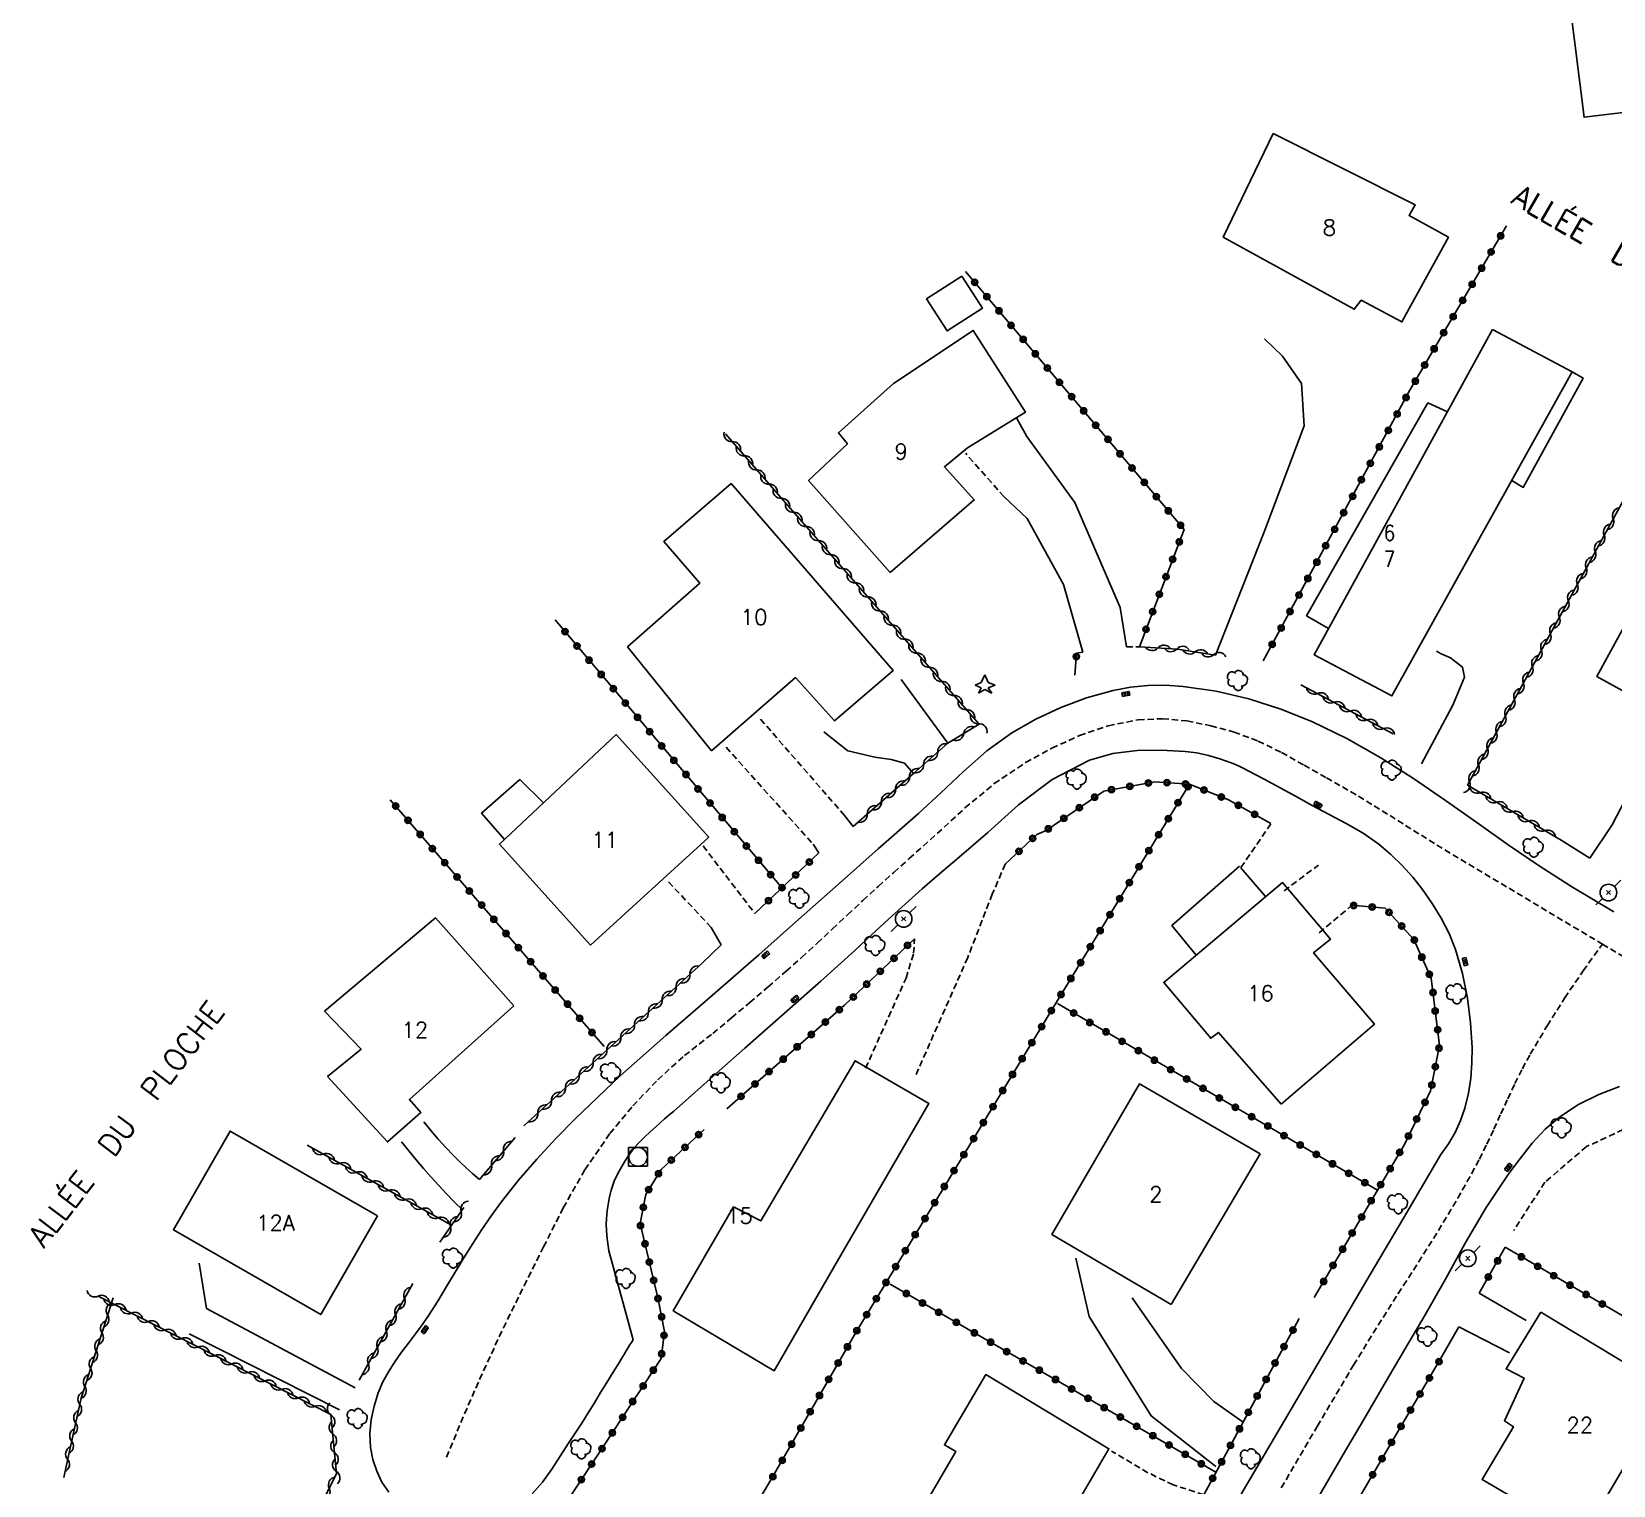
# Model space of a CAD drawing. Header units: millimetres. Extents: x 146000 to 147001, y 141999 to 143000.
# Drawn here: x 146227 to 146353.7, y 142195.4 to 142311.8 of the extents above; entities that cross this region are included whole.
import ezdxf
from ezdxf.enums import TextEntityAlignment as Align

# ---------------------------------------------------------------- set-up
doc = ezdxf.new("R2010")
doc.units = ezdxf.units.MM
doc.linetypes.add('DASHED', pattern=[0.75, 0.5, -0.25])
doc.layers.get('0').update_dxf_attribs({"linetype": 'CONTINUOUS'})
for name, color, linetype in [('W0001', 6, 'DASHED'), ('W0008', 7, 'CONTINUOUS'), ('W0014', 7, 'CONTINUOUS'), ('W0017', 7, 'CONTINUOUS'), ('W0101', 7, 'CONTINUOUS'), ('W0104', 1, 'CONTINUOUS'), ('W0112', 1, 'DASHED'), ('W0300', 7, 'CONTINUOUS'), ('W0303', 7, 'CONTINUOUS'), ('W0310', 3, 'CONTINUOUS'), ('W0323', 7, 'CONTINUOUS'), ('W0333', 7, 'CONTINUOUS'), ('W0401', 7, 'CONTINUOUS'), ('W0420', 7, 'CONTINUOUS'), ('W0473', 7, 'CONTINUOUS'), ('W0989', 7, 'CONTINUOUS'), ('W0991', 7, 'CONTINUOUS')]:
    doc.layers.add(name, color=color, linetype=linetype)
doc.styles.get("Standard").update_dxf_attribs({"font": 'romans.shx', "width": 0.85})

# ---------------------------------------------------------------- blocks, each defined once
blk = doc.blocks.new('T401')
for p, q in [((-0.3, 0.3), (0, 0.3)), ((-0.3, -0.25), (-0.3, 0.3)), ((-0.3, 0.15), (0, 0.15)), ((-0.3, 0), (0, 0)), ((0, 0.3), (0, -0.25)), ((-0.3, -0.15), (0, -0.15)), ((-0.3, -0.25), (-0.3, -0.3)), ((-0.3, -0.3), (0, -0.3)), ((0, -0.3), (0, -0.25))]:
    blk.add_line(p, q)
blk = doc.blocks.new('T420')
for p, q in [((0.75, 0.75), (-0.75, 0.75)), ((-0.75, 0.75), (-0.75, -0.75)), ((0.75, 0.75), (0.75, -0.75)), ((0.75, -0.75), (-0.75, -0.75))]:
    blk.add_line(p, q)
blk.add_ellipse((0, 0), major_axis=(-0.53, 0.53), ratio=1, start_param=3.926991, end_param=10.210176)
blk = doc.blocks.new('T300')
for p, q in [((-0.8, 0.51), (-0.86, 0.34)), ((-0.86, 0.34), (-0.86, 0.17)), ((-0.86, 0.17), (-0.74, 0.06)), ((-0.69, 0.63), (-0.8, 0.51)), ((-0.8, -0.06), (-0.74, 0.06)), ((-0.74, 0.06), (-0.69, 0.11)), ((-0.57, 0.69), (-0.69, 0.63)), ((-0.46, 0.69), (-0.57, 0.69)), ((-0.29, 0.63), (-0.46, 0.69)), ((-0.29, 0.63), (-0.17, 0.74)), ((-0.23, 0.57), (-0.29, 0.63)), ((-0.17, 0.74), (-0.06, 0.8)), ((-0.06, 0.8), (0.06, 0.8)), ((0.06, 0.8), (0.23, 0.74)), ((0.23, 0.74), (0.34, 0.63)), ((0.34, 0.63), (0.4, 0.51)), ((0.46, 0.46), (0.34, 0.46)), ((0.4, 0.51), (0.4, 0.46)), ((0.57, 0.4), (0.46, 0.46)), ((0.57, 0.4), (0.69, 0.29)), ((0.69, 0.29), (0.74, 0.17)), ((0.74, 0.06), (0.69, -0.17)), ((0.74, 0.17), (0.74, 0.06)), ((-0.8, -0.17), (-0.8, -0.06)), ((-0.8, -0.23), (-0.8, -0.17)), ((-0.74, -0.34), (-0.8, -0.23)), ((-0.69, -0.4), (-0.74, -0.34)), ((-0.51, -0.46), (-0.69, -0.4)), ((-0.4, -0.46), (-0.51, -0.46)), ((-0.4, -0.46), (-0.34, -0.46)), ((-0.34, -0.46), (-0.34, -0.4)), ((-0.34, -0.51), (-0.34, -0.46)), ((-0.29, -0.63), (-0.34, -0.51)), ((-0.17, -0.74), (-0.29, -0.63)), ((-0.06, -0.8), (-0.17, -0.74)), ((0.06, -0.8), (-0.06, -0.8)), ((0.17, -0.74), (0.06, -0.8)), ((0.23, -0.69), (0.17, -0.74)), ((0.29, -0.46), (0.23, -0.46)), ((0.29, -0.63), (0.23, -0.69)), ((0.46, -0.4), (0.29, -0.46)), ((0.34, -0.51), (0.29, -0.63)), ((0.34, -0.51), (0.34, -0.46)), ((0.57, -0.34), (0.46, -0.4)), ((0.63, -0.29), (0.57, -0.34)), ((0.69, -0.17), (0.63, -0.29))]:
    blk.add_line(p, q)
blk = doc.blocks.new('T303')
for p, q in [((-0.77, 0), (-0.28, 0.21)), ((-0.28, -0.21), (-0.77, 0)), ((-0.28, 0.21), (0, 0.83)), ((0, 0.83), (0.28, 0.21)), ((0.28, 0.21), (0.83, 0)), ((0.83, 0), (0.28, -0.21)), ((-0.49, -0.63), (-0.28, -0.21)), ((0, -0.35), (-0.49, -0.63)), ((0.56, -0.63), (0, -0.35)), ((0.28, -0.21), (0.56, -0.63))]:
    blk.add_line(p, q)
blk = doc.blocks.new('T473')
for p, q in [((-0.166667, 0.166667), (0.166667, -0.166667)), ((-0.166667, -0.166667), (0.166667, 0.166667)), ((0.500001, 0.500001), (1.000002, 1.000002)), ((-1.000002, -1.000002), (-0.500001, -0.500001))]:
    blk.add_line(p, q)
blk.add_ellipse((0, 0), major_axis=(0.471405, 0.471405), ratio=1, start_param=5.4977871438, end_param=11.780972451)
blk = doc.blocks.new('t323o')
at = {"color": 0, "linetype": 'Continuous'}
for radius in [0.25, 0.15]:
    blk.add_circle((0, 0), radius, dxfattribs=at)
blk = doc.blocks.new('t310o')
at = {"color": 0, "linetype": 'Continuous'}
for centre, start, end in [((-0.5, 0.38), 216.8699, 323.1304), ((0.5, -0.37), 36.8699, 143.1303)]:
    blk.add_arc(centre, 0.625, start, end, dxfattribs=at)

msp = doc.modelspace()

# ---------------------------------------------------------------- linework, layer by layer
at = {"layer": 'W0001'}
for points in [[(146260.22, 142197.65), (146261.66, 142201.13), (146263.18, 142204.58), (146264.77, 142208), (146266.43, 142211.38), (146267.99, 142214.49), (146269.57, 142217.62), (146271.3, 142220.67), (146273.3, 142223.57), (146275.14, 142225.79), (146277.14, 142227.88), (146279.28, 142229.82), (146281.55, 142231.6), (146283.04, 142232.83), (146284.51, 142234.06), (146285.98, 142235.32), (146287.43, 142236.58), (146288.67, 142237.69), (146289.91, 142238.82), (146291.13, 142239.96), (146292.35, 142241.1), (146293.57, 142242.24), (146294.8, 142243.37), (146296.04, 142244.49), (146297.29, 142245.6), (146299.52, 142247.6), (146301.75, 142249.65), (146304.09, 142251.6), (146306.61, 142253.29), (146308.72, 142254.44), (146310.92, 142255.45), (146313.23, 142256.24), (146315.62, 142256.71), (146317.58, 142256.8), (146319.53, 142256.62), (146321.44, 142256.24), (146323.31, 142255.73), (146325.25, 142255.01), (146327.12, 142254.09), (146328.92, 142253.08), (146330.7, 142252.07), (146332, 142251.34), (146333.27, 142250.59), (146334.54, 142249.82), (146335.8, 142249.04), (146337.05, 142248.25), (146338.31, 142247.47), (146339.56, 142246.68), (146340.83, 142245.91), (146352.82, 142238.74)], [(146327.09, 142195.2), (146329.97, 142200.12), (146332.88, 142205.03), (146334.06, 142206.95), (146335.25, 142208.85), (146336.46, 142210.75), (146337.68, 142212.64), (146338.88, 142214.54), (146340.07, 142216.45), (146341.22, 142218.39), (146342.34, 142220.35), (146342.96, 142221.53), (146343.55, 142222.72), (146344.12, 142223.93), (146344.67, 142225.15), (146345.23, 142226.36), (146345.8, 142227.57), (146346.4, 142228.76), (146347.04, 142229.93), (146348.38, 142232.2), (146349.79, 142234.43), (146351.27, 142236.61), (146352.82, 142238.74)], [(146352.82, 142238.74), (146354.9, 142237.5)]]:
    msp.add_lwpolyline(points, dxfattribs=at)
at = {"layer": 'W0008'}
for points in [[(146282.07, 142228.61), (146284.11, 142230.4), (146286.15, 142232.19), (146288.18, 142233.98), (146290.21, 142235.78), (146291.57, 142237), (146292.92, 142238.24), (146294.27, 142239.48), (146295.61, 142240.72), (146296.96, 142241.95), (146298.33, 142243.17), (146299.71, 142244.37), (146301.11, 142245.55), (146303.57, 142247.68), (146306.05, 142249.9), (146308.73, 142251.94), (146311.72, 142253.47), (146313.6, 142254.01), (146315.54, 142254.25), (146317.47, 142254.28), (146319.38, 142254.18), (146320.33, 142254.06), (146321.27, 142253.86), (146322.18, 142253.59), (146323.08, 142253.28), (146323.43, 142253.14), (146323.77, 142252.98), (146324.1, 142252.8), (146324.43, 142252.63), (146325.72, 142251.96), (146327.01, 142251.27), (146328.29, 142250.57), (146329.56, 142249.86), (146330.92, 142249.13), (146332.29, 142248.41), (146333.64, 142247.64), (146334.91, 142246.75), (146335.87, 142245.93), (146336.78, 142245.05), (146337.62, 142244.11), (146338.4, 142243.12), (146339.18, 142242), (146339.9, 142240.82), (146340.53, 142239.59), (146341.05, 142238.31), (146341.62, 142236.39), (146342.01, 142234.43), (146342.26, 142232.45), (146342.37, 142230.47), (146342.36, 142229.24), (146342.28, 142228.02), (146342.1, 142226.81), (146341.8, 142225.61), (146341.45, 142224.62), (146341.01, 142223.67), (146340.48, 142222.76), (146339.87, 142221.9)], [(146278.4, 142225.34), (146282.07, 142228.61)], [(146273.43, 142213.4), (146273.32, 142213.79), (146273.23, 142214.18), (146273.16, 142214.57), (146273.11, 142214.96), (146273.06, 142215.4), (146273.03, 142215.85), (146273.02, 142216.29), (146273.04, 142216.73), (146273.07, 142217.06), (146273.1, 142217.39), (146273.15, 142217.72), (146273.2, 142218.05), (146273.26, 142218.38), (146273.33, 142218.71), (146273.42, 142219.03), (146273.51, 142219.35), (146273.66, 142219.76), (146273.84, 142220.16), (146274.04, 142220.55), (146274.25, 142220.93), (146274.48, 142221.31), (146274.71, 142221.68), (146274.96, 142222.04), (146275.23, 142222.39), (146275.64, 142222.85), (146276.08, 142223.29), (146276.53, 142223.71), (146276.98, 142224.12), (146277.33, 142224.44), (146277.68, 142224.74), (146278.04, 142225.04), (146278.4, 142225.34)], [(146339.87, 142221.9), (146336.87, 142216.79), (146333.87, 142211.69), (146330.87, 142206.59), (146327.87, 142201.49), (146323.52, 142194.09), (146319.16, 142186.68), (146314.81, 142179.28), (146310.44, 142171.89), (146310.31, 142171.67), (146310.17, 142171.44), (146310.04, 142171.22), (146309.91, 142171)], [(146275.17, 142207.06), (146273.43, 142213.4)]]:
    msp.add_lwpolyline(points, dxfattribs=at)
at = {"layer": 'W0014'}
for points in [[(146353.72, 142241.34), (146350.43, 142243.3), (146347.83, 142244.96), (146345.27, 142246.69), (146342.75, 142248.48), (146340.24, 142250.26), (146337.68, 142252.01), (146335.06, 142253.68), (146332.35, 142255.22), (146329.55, 142256.58), (146327.06, 142257.57), (146324.5, 142258.39), (146321.88, 142259), (146319.22, 142259.39), (146317.81, 142259.48), (146316.4, 142259.46), (146315, 142259.32), (146313.61, 142259.06), (146311.48, 142258.47), (146309.42, 142257.7), (146307.42, 142256.76), (146305.51, 142255.67), (146303.49, 142254.23), (146301.62, 142252.58), (146299.83, 142250.87), (146298.02, 142249.21), (146294.81, 142246.39), (146291.61, 142243.56), (146288.42, 142240.73), (146285.23, 142237.89), (146281.53, 142234.65), (146277.79, 142231.44), (146274.11, 142228.17), (146270.55, 142224.77), (146268.98, 142223.17), (146267.46, 142221.53), (146265.99, 142219.84), (146264.6, 142218.09), (146263.81, 142217), (146263.05, 142215.89), (146262.32, 142214.76), (146261.61, 142213.61), (146260.92, 142212.46), (146260.22, 142211.31), (146259.52, 142210.16), (146258.8, 142209.03), (146258.28, 142208.26), (146257.73, 142207.52), (146257.17, 142206.79), (146256.62, 142206.05), (146256.07, 142205.29), (146255.57, 142204.5), (146255.12, 142203.68), (146254.75, 142202.81), (146254.41, 142201.75), (146254.18, 142200.66), (146254.08, 142199.54), (146254.14, 142198.42), (146254.32, 142197.46), (146254.63, 142196.53), (146255.05, 142195.65), (146255.6, 142194.84)], [(146316.25, 142171), (146318.56, 142174.92), (146320.87, 142178.84), (146323.19, 142182.76), (146325.49, 142186.68), (146327.14, 142189.48), (146328.78, 142192.27), (146330.41, 142195.07), (146332.05, 142197.87), (146333.69, 142200.67), (146335.33, 142203.47), (146336.97, 142206.26), (146338.61, 142209.05), (146340.24, 142211.91), (146341.83, 142214.79), (146343.49, 142217.64), (146345.33, 142220.37), (146346.24, 142221.59), (146347.19, 142222.79), (146348.23, 142223.92), (146349.4, 142224.91), (146350.91, 142225.89), (146352.52, 142226.69), (146354.18, 142227.34)], [(146341.31, 142208.1), (146340.15, 142206.04)], [(146267.08, 142194.71), (146267.92, 142195.65), (146268.65, 142196.68), (146269.33, 142197.73), (146270, 142198.77), (146270.53, 142199.57), (146271.05, 142200.38), (146271.56, 142201.19), (146272.06, 142202.01), (146272.56, 142202.82), (146273.06, 142203.64), (146273.56, 142204.45), (146274.07, 142205.27), (146274.21, 142205.49), (146274.35, 142205.71), (146274.48, 142205.94), (146274.62, 142206.16), (146274.75, 142206.39), (146274.89, 142206.61), (146275.03, 142206.84), (146275.17, 142207.06)]]:
    msp.add_lwpolyline(points, dxfattribs=at)
at = {"layer": 'W0017'}
for points in [[(146321.82, 142261.9), (146325.68, 142271.7), (146328.91, 142280.27), (146328.7, 142283.64), (146327.18, 142285.83), (146325.75, 142287.24)], [(146314.7, 142262.56), (146314.19, 142265.71), (146310.56, 142274.11), (146306.71, 142279.41), (146305.9, 142280.86)], [(146338.33, 142253.2), (146340.84, 142257.88), (146341.76, 142260.13), (146341.6, 142260.93), (146340.65, 142261.67), (146339.9, 142261.99), (146339.52, 142262.21)], [(146300.38, 142254.83), (146296.64, 142259.93)], [(146297.64, 142252.42), (146296.9, 142253.25), (146295.85, 142253.54), (146294.53, 142253.73), (146292.38, 142254.22), (146290.45, 142255.75)], [(146357.42, 142255.64), (146353.6, 142248.3), (146351.8, 142245.63)], [(146292.8, 142248.18), (146292.11, 142249.04)], [(146289.59, 142246.74), (146290.05, 142246.05)], [(146281.42, 142240.08), (146282.22, 142238.69), (146280.71, 142237.22)], [(146258.4, 142224.5), (146258.97, 142223.81), (146259.56, 142223.13), (146260.16, 142222.46), (146260.78, 142221.81), (146261.28, 142221.3), (146261.8, 142220.82), (146262.32, 142220.34), (146262.86, 142219.88)], [(146261.51, 142217.45), (146260.86, 142218.09), (146260.23, 142218.74), (146259.61, 142219.4), (146258.99, 142220.07), (146258.38, 142220.77), (146257.78, 142221.48), (146257.19, 142222.19), (146256.62, 142222.92)], [(146252.89, 142203.21), (146240.99, 142209.57), (146240.4, 142213.18)], [(146321.86, 142196.91), (146316.67, 142200.96), (146311.69, 142208.91), (146310.62, 142213.59)], [(146315.14, 142210.42), (146319.1, 142204.76), (146321.69, 142202.12), (146324.03, 142200.46)], [(146346.71, 142208.59), (146342.93, 142210.78)], [(146239.6, 142207.54), (146251.65, 142201.44)], [(146345.38, 142206), (146341.31, 142208.1)]]:
    msp.add_lwpolyline(points, dxfattribs=at)
at = {"layer": 'W0101'}
for points in [[(146364.92, 142316.09), (146350.18, 142314.31), (146351.35, 142304.98), (146365.88, 142306.71)], [(146326.45, 142303.68), (146337.81, 142297.97), (146337.33, 142297.1), (146340.48, 142295.36), (146336.76, 142288.59), (146333.49, 142290.33), (146332.93, 142289.6), (146322.43, 142295.38)], [(146295.75, 142268.5), (146302.5, 142274.33), (146300.1, 142276.97), (146301.94, 142278.51), (146306.61, 142281.36), (146302.41, 142287.9), (146296.03, 142283.65), (146291.61, 142279.69), (146292.33, 142278.81), (146289.22, 142275.87)], [(146344.02, 142287.98), (146329.72, 142261.93), (146335.95, 142258.63), (146350.39, 142284.59)], [(146281.44, 142254.24), (146288.17, 142260.1), (146291.31, 142256.63), (146295.99, 142260.66), (146283.01, 142275.64), (146277.63, 142271), (146280.51, 142267.66), (146274.72, 142262.55)], [(146361.55, 142255.11), (146367.44, 142265.57), (146358.09, 142270.66), (146352.36, 142260.19)], [(146271.74, 142238.66), (146281.22, 142247.32), (146273.81, 142255.53), (146264.46, 142246.75)], [(146327.08, 142225.93), (146334.55, 142232.33), (146329.68, 142238.05), (146331.03, 142239.14), (146327.18, 142243.68), (146317.67, 142235.68), (146321.44, 142231.2), (146322.05, 142231.67)], [(146265.62, 142233.79), (146257.25, 142226.31), (146258.15, 142225.25), (146255.48, 142222.9), (146250.69, 142228.13), (146253.38, 142230.33), (146250.45, 142233.37), (146259.34, 142240.84)], [(146291.33, 142213), (146298.85, 142225.99), (146292.95, 142229.4), (146285.39, 142216.58), (146283.2, 142217.7), (146278.38, 142209.38), (146286.46, 142204.58)], [(146254.7, 142216.97), (146242.88, 142223.77), (146238.34, 142215.87), (146250.15, 142209.07)], [(146347.87, 142209.27), (146358.2, 142203.04), (146351.18, 142191.16), (146343.17, 142195.85), (146345.68, 142200.09), (146344.97, 142200.57), (146346.54, 142203.98), (146345.1, 142204.72)], [(146309.19, 142193.39), (146310.09, 142192.88), (146313.28, 142198.32), (146303.43, 142204.26), (146300.1, 142198.63), (146301.02, 142198.1), (146296.01, 142189.52), (146304.12, 142184.59)]]:
    msp.add_lwpolyline(points, close=True, dxfattribs=at)
for points in [[(146325.41, 142221.94), (146315.73, 142227.55), (146308.72, 142215.48), (146318.26, 142209.89)], [(146318.26, 142209.89), (146325.41, 142221.94)]]:
    msp.add_lwpolyline(points, dxfattribs=at)
at = {"layer": 'W0104'}
msp.add_lwpolyline([(146301.51, 142292.24), (146298.68, 142290.42), (146300.32, 142287.86), (146303.15, 142289.68)], close=True, dxfattribs=at)
for points in [[(146350.39, 142284.59), (146351.26, 142284.08), (146346.48, 142275.33), (146345.55, 142275.88)], [(146338.82, 142282.11), (146329.12, 142265.05), (146330.88, 142264.04)], [(146338.82, 142282.11), (146340.41, 142281.39)], [(146311.2, 142262.13), (146309.64, 142267.56), (146306.72, 142272.83), (146304.88, 142274.57)], [(146266.08, 142251.93), (146263.03, 142249.24), (146264.85, 142247.12)], [(146266.08, 142251.93), (146267.98, 142250.06)], [(146323.73, 142244.99), (146318.33, 142240.23), (146320.26, 142237.85)], [(146323.84, 142244.85), (146325.83, 142242.55)]]:
    msp.add_lwpolyline(points, dxfattribs=at)
at = {"layer": 'W0112'}
for points in [[(146304.88, 142274.57), (146301.81, 142278.06)], [(146310.69, 142262.04), (146311.2, 142262.13)], [(146314.7, 142262.56), (146315.72, 142262.56)], [(146292.11, 142249.04), (146285.28, 142256.87)], [(146282.62, 142254.52), (146289.59, 142246.74)], [(146326.26, 142248.39), (146323.84, 142244.85)], [(146280.77, 142246.61), (146284.92, 142241.2)], [(146304.97, 142245.16), (146303.94, 142242.75), (146301.97, 142237.67), (146297.76, 142228.14)], [(146327.32, 142243.02), (146330.08, 142245.08)], [(146281.42, 142240.08), (146277.91, 142243.84)], [(146330.12, 142239.65), (146332.75, 142241.86)], [(146293.79, 142228.8), (146297.03, 142236.03), (146297.64, 142238.01), (146297.72, 142239.17)], [(146360.89, 142225.55), (146355.84, 142224.52), (146351.54, 142222.53), (146348.21, 142219.67), (146345.71, 142215.82)], [(146320.88, 142194.64), (146318.43, 142195.44), (146316.41, 142196.41), (146313.49, 142198.14)]]:
    msp.add_lwpolyline(points, dxfattribs=at)
at = {"layer": 'W0310'}
for points in [[(146349.5, 142247.08), (146342.02, 142251.48), (146357.27, 142279.38), (146360.89, 142286.01)], [(146300.38, 142254.83), (146302.89, 142256.36), (146287.19, 142274.3), (146282.57, 142279.61)], [(146315.72, 142262.56), (146318.77, 142262.38), (146321.82, 142261.9)], [(146328.66, 142259.52), (146336.06, 142255.58)], [(146292.8, 142248.18), (146297.64, 142252.42), (146300.38, 142254.83)], [(146266.42, 142224.18), (146280.71, 142237.22)], [(146260.62, 142216.24), (146249.06, 142222.65)], [(146262.86, 142219.88), (146265.71, 142223.26)], [(146261.6, 142217.64), (146259.67, 142214.88)], [(146257.51, 142211.57), (146253.23, 142203.82)], [(146229.57, 142196.02), (146229.88, 142197.51), (146230.95, 142202.37), (146233.52, 142210.42)], [(146232.25, 142210.58), (146250.96, 142201.08), (146251.4, 142196.31), (146250.12, 142193.78), (146249.26, 142190.95)]]:
    msp.add_lwpolyline(points, dxfattribs=at)
at = {"layer": 'W0323'}
for points in [[(146345.13, 142296.28), (146337.42, 142283.16), (146325.65, 142261.43)], [(146315.72, 142262.56), (146319.3, 142271.97), (146301.8, 142292.62)], [(146287.15, 142243.17), (146268.92, 142264.71)], [(146310.56, 142260.28), (146310.69, 142262.04)], [(146319.73, 142251.56), (146316.97, 142251.75), (146312.88, 142251.01), (146308.26, 142247.86), (146307.51, 142247.53), (146304.97, 142245.16)], [(146280.85, 142223.9), (146277.41, 142220.69), (146276.18, 142218.68), (146275.72, 142216.38), (146277.18, 142210.3), (146277.69, 142207.72), (146277.41, 142205.56), (146272.95, 142198.76), (146267.79, 142190.99), (146279.36, 142184.23), (146286.21, 142195.83), (146293.01, 142207.65), (146309.16, 142234.23), (146319.73, 142251.56), (146322.87, 142250.3), (146326.26, 142248.41)], [(146272.86, 142230.54), (146255.71, 142250.3)], [(146284.92, 142241.2), (146290.05, 142246.05)], [(146332.75, 142241.86), (146335.42, 142241.62), (146337.72, 142239.12), (146339.09, 142236.02), (146339.77, 142230.63), (146339.05, 142227), (146336.95, 142222.7), (146329.72, 142210.43)], [(146297.72, 142239.17), (146292.1, 142233.85), (146282.68, 142225.56)], [(146309.16, 142233.98), (146334.8, 142219.05)], [(146342.93, 142210.78), (146345.03, 142214.46)], [(146345.03, 142214.46), (146371.68, 142198.92)], [(146295.75, 142211.51), (146299.75, 142209.2)], [(146299.75, 142209.2), (146301.2, 142208.36)], [(146328.51, 142208.75), (146320.88, 142194.64)], [(146301.2, 142208.36), (146321.86, 142196.45)], [(146340.15, 142206.04), (146329.85, 142188.48)]]:
    msp.add_lwpolyline(points, dxfattribs=at)
at = {"layer": 'W0333'}
msp.add_lwpolyline([(146351.8, 142245.63), (146349.5, 142247.08)], dxfattribs=at)

# ---------------------------------------------------------------- block references
at = {"layer": 'W0300'}
for p in [(146323.64, 142259.86), (146335.95, 142252.69), (146310.73, 142251.97), (146347.32, 142246.5), (146288.5, 142242.42), (146294.58, 142238.64), (146341.16, 142234.76), (146273.42, 142228.45), (146282.21, 142227.63), (146349.56, 142224.03), (146336.47, 142217.95), (146260.75, 142213.6), (146274.6, 142211.97), (146338.82, 142207.33), (146253.12, 142200.74), (146271.03, 142198.32), (146324.67, 142197.53)]:
    msp.add_blockref('T300', p, dxfattribs=at)
at = {"layer": 'W0303'}
msp.add_blockref('T303', (146303.33, 142259.49), dxfattribs=at)
at = {"layer": 'W0310'}
for p, rotation in [((146283.11, 142278.99), 131.0284871584626), ((146284.09, 142277.86), 131.0284871584626), ((146285.08, 142276.72), 131.0284871584626), ((146286.06, 142275.59), 131.0284871584626), ((146287.05, 142274.46), 131.0284871584626), ((146288.04, 142273.33), 131.2003959662556), ((146353.68, 142272.82), 61.3393525411877), ((146289.02, 142272.2), 131.2003959662556), ((146290.01, 142271.07), 131.2003959662556), ((146352.96, 142271.51), 61.3393525411877), ((146291, 142269.95), 131.2003959662556), ((146352.24, 142270.19), 61.3393525411877), ((146291.99, 142268.82), 131.2003959662556), ((146351.52, 142268.88), 61.3393525411877), ((146292.98, 142267.69), 131.2003959662556), ((146350.81, 142267.56), 61.3393525411877), ((146293.96, 142266.56), 131.2003959662556), ((146350.09, 142266.24), 61.3393525411877), ((146294.95, 142265.43), 131.2003959662556), ((146349.37, 142264.93), 61.3393525411877), ((146295.94, 142264.3), 131.2003959662556), ((146348.65, 142263.61), 61.3393525411877), ((146296.93, 142263.17), 131.2003959662556), ((146347.93, 142262.29), 61.3393525411877), ((146297.92, 142262.05), 131.2003959662556), ((146317.21, 142262.47), 356.4545729542626), ((146318.71, 142262.38), 356.4545729542626), ((146320.19, 142262.15), 351.0602286826266), ((146321.67, 142261.92), 351.0602286826266), ((146347.21, 142260.98), 61.3393525411877), ((146298.9, 142260.92), 131.2003959662556), ((146299.89, 142259.79), 131.2003959662556), ((146346.49, 142259.66), 61.3393525411877), ((146300.88, 142258.66), 131.2003959662556), ((146329.98, 142258.82), 332.0171318368306), ((146345.77, 142258.35), 61.3393525411877), ((146301.87, 142257.53), 131.2003959662556), ((146331.31, 142258.11), 332.0171318368306), ((146332.63, 142257.41), 332.0171318368306), ((146302.86, 142256.4), 131.2003959662556), ((146333.95, 142256.7), 332.0171318368306), ((146345.05, 142257.03), 61.3393525411877), ((146301.66, 142255.61), 31.2542227115165), ((146335.28, 142256), 332.0171318368306), ((146344.33, 142255.71), 61.3393525411877), ((146299.57, 142254.12), 41.3343422797036), ((146343.61, 142254.4), 61.3393525411877), ((146297.31, 142252.14), 41.27434256825901), ((146298.44, 142253.13), 41.3343422797036), ((146342.89, 142253.08), 61.3393525411877), ((146296.19, 142251.15), 41.27434256825901), ((146342.17, 142251.76), 61.3393525411877), ((146295.06, 142250.16), 41.27434256825901), ((146343.03, 142250.88), 149.519726346822), ((146344.33, 142250.12), 149.519726346822), ((146293.93, 142249.17), 41.27434256825901), ((146345.62, 142249.36), 149.519726346822), ((146346.91, 142248.6), 149.519726346822), ((146348.2, 142247.84), 149.519726346822), ((146279.72, 142236.31), 42.39601140571009), ((146278.61, 142235.3), 42.39601140571009), ((146276.39, 142233.28), 42.39601140571009), ((146277.5, 142234.29), 42.39601140571009), ((146275.28, 142232.27), 42.39601140571009), ((146274.18, 142231.26), 42.39601140571009), ((146273.07, 142230.25), 42.39601140571009), ((146270.85, 142228.22), 42.39601140571009), ((146271.96, 142229.23), 42.39601140571009), ((146269.75, 142227.21), 42.39601140571009), ((146268.64, 142226.2), 42.39601140571009), ((146267.53, 142225.19), 42.39601140571009), ((146250.37, 142221.93), 150.9870563700802), ((146264.79, 142222.17), 49.86519410405762), ((146251.68, 142221.2), 150.9870563700802), ((146263.83, 142221.03), 49.86519410405762), ((146252.99, 142220.47), 150.9870563700802), ((146254.31, 142219.74), 150.9870563700802), ((146255.62, 142219.02), 150.9870563700802), ((146256.93, 142218.29), 150.9870563700802), ((146258.24, 142217.56), 150.9870563700802), ((146259.55, 142216.83), 150.9870563700802), ((146261.39, 142217.33), 235.0832295902908), ((146260.53, 142216.1), 235.0832295902908), ((146232.31, 142210.55), 333.0906361748229), ((146256.85, 142210.38), 241.065978751087), ((146233.07, 142209.04), 72.30437965317643), ((146233.65, 142209.87), 333.0906361748229), ((146256.13, 142209.07), 241.065978751087), ((146232.62, 142207.61), 72.30437965317643), ((146234.98, 142209.19), 333.0906361748229), ((146236.32, 142208.51), 333.0906361748229), ((146255.4, 142207.76), 241.065978751087), ((146237.66, 142207.83), 333.0906361748229), ((146239, 142207.15), 333.0906361748229), ((146254.68, 142206.44), 241.065978751087), ((146232.16, 142206.18), 72.30437965317643), ((146240.33, 142206.47), 333.0906361748229), ((146241.67, 142205.79), 333.0906361748229), ((146253.95, 142205.13), 241.065978751087), ((146231.71, 142204.75), 72.30437965317643), ((146243.01, 142205.12), 333.0906361748229), ((146244.35, 142204.44), 333.0906361748229), ((146231.25, 142203.32), 72.30437965317643), ((146245.68, 142203.76), 333.0906361748229), ((146247.02, 142203.08), 333.0906361748229), ((146230.84, 142201.88), 77.56490463698927), ((146248.36, 142202.4), 333.0906361748229), ((146249.7, 142201.72), 333.0906361748229), ((146230.51, 142200.41), 77.56490463698927), ((146250.97, 142201), 275.2854467492909), ((146230.19, 142198.95), 77.56490463698927), ((146251.11, 142199.5), 275.2854467492909), ((146229.87, 142197.49), 78.43699594078258), ((146251.24, 142198.01), 275.2854467492909), ((146251.38, 142196.52), 275.2854467492909), ((146250.82, 142195.16), 243.055751280537)]:
    msp.add_blockref('t310o', p, dxfattribs=dict(at, rotation=rotation))
at = {"layer": 'W0323'}
for p, rotation in [((146344.66, 142295.48), 239.5930748867821), ((146343.9, 142294.19), 239.5930748867821), ((146343.14, 142292.89), 239.5930748867821), ((146302.53, 142291.76), 130.2789873327454), ((146342.38, 142291.6), 239.5930748867821), ((146303.5, 142290.61), 130.2789873327454), ((146304.47, 142289.47), 130.2789873327454), ((146341.62, 142290.31), 239.5930748867821), ((146305.44, 142288.32), 130.2789873327454), ((146340.86, 142289.01), 239.5930748867821), ((146306.41, 142287.18), 130.2789873327454), ((146340.1, 142287.72), 239.5930748867821), ((146307.38, 142286.03), 130.2789873327454), ((146339.34, 142286.43), 239.5930748867821), ((146308.35, 142284.89), 130.2789873327454), ((146338.58, 142285.13), 239.5930748867821), ((146309.32, 142283.75), 130.2789873327454), ((146337.82, 142283.84), 239.5930748867821), ((146310.29, 142282.6), 130.2789873327454), ((146337.08, 142282.53), 241.5466241717101), ((146311.26, 142281.46), 130.2789873327454), ((146336.37, 142281.21), 241.5466241717101), ((146312.23, 142280.31), 130.2789873327454), ((146335.66, 142279.9), 241.5466241717101), ((146313.2, 142279.17), 130.2789873327454), ((146314.17, 142278.02), 130.2789873327454), ((146334.94, 142278.58), 241.5466241717101), ((146315.14, 142276.88), 130.2789873327454), ((146334.23, 142277.26), 241.5466241717101), ((146316.11, 142275.73), 130.2789873327454), ((146333.51, 142275.94), 241.5466241717101), ((146317.08, 142274.59), 130.2789873327454), ((146332.8, 142274.62), 241.5466241717101), ((146318.05, 142273.45), 130.2789873327454), ((146332.08, 142273.3), 241.5466241717101), ((146319.02, 142272.3), 130.2789873327454), ((146331.37, 142271.98), 241.5466241717101), ((146318.92, 142270.97), 69.1444017886351), ((146330.65, 142270.66), 241.5466241717101), ((146318.39, 142269.57), 69.1444017886351), ((146329.94, 142269.34), 241.5466241717101), ((146317.85, 142268.17), 69.1444017886351), ((146329.22, 142268.03), 241.5466241717101), ((146317.32, 142266.77), 69.1444017886351), ((146328.51, 142266.71), 241.5466241717101), ((146316.78, 142265.37), 69.1444017886351), ((146327.79, 142265.39), 241.5466241717101), ((146327.08, 142264.07), 241.5466241717101), ((146269.71, 142263.78), 130.239517364196), ((146316.25, 142263.97), 69.1444017886351), ((146270.67, 142262.63), 130.239517364196), ((146310.67, 142261.78), 85.84271151329736), ((146326.36, 142262.75), 241.5466241717101), ((146271.64, 142261.49), 130.239517364196), ((146272.61, 142260.34), 130.239517364196), ((146273.58, 142259.2), 130.239517364196), ((146274.55, 142258.05), 130.239517364196), ((146275.52, 142256.91), 130.239517364196), ((146276.49, 142255.76), 130.239517364196), ((146277.46, 142254.62), 130.239517364196), ((146278.43, 142253.47), 130.239517364196), ((146279.4, 142252.33), 130.239517364196), ((146316.44, 142251.65), 190.1828148521389), ((146317.93, 142251.68), 176.0868404753531), ((146319.42, 142251.58), 176.0868404753531), ((146280.36, 142251.18), 130.239517364196), ((146312.15, 142250.52), 214.3072895487136), ((146313.49, 142251.12), 190.1828148521389), ((146314.96, 142251.39), 190.1828148521389), ((146319.61, 142251.35), 58.62141116909608), ((146320.9, 142251.09), 338.0632662282557), ((146322.29, 142250.53), 338.0632662282557), ((146256.14, 142249.8), 130.9468768539846), ((146281.33, 142250.04), 130.239517364196), ((146282.3, 142248.89), 130.239517364196), ((146310.91, 142249.67), 214.3072895487136), ((146318.82, 142250.07), 58.62141116909608), ((146323.64, 142249.87), 330.9439613188381), ((146324.95, 142249.14), 330.9439613188381), ((146257.13, 142248.67), 130.9468768539846), ((146283.27, 142247.75), 130.239517364196), ((146308.43, 142247.98), 214.3072895487136), ((146309.67, 142248.83), 214.3072895487136), ((146318.04, 142248.79), 58.62141116909608), ((146258.11, 142247.53), 130.9468768539846), ((146259.09, 142246.4), 130.9468768539846), ((146284.24, 142246.6), 130.239517364196), ((146307.17, 142247.21), 223.0371430049235), ((146317.26, 142247.51), 58.62141116909608), ((146260.08, 142245.27), 130.9468768539846), ((146285.21, 142245.46), 130.239517364196), ((146289.28, 142245.32), 43.40263820360696), ((146306.07, 142246.18), 223.0371430049235), ((146316.48, 142246.23), 58.62141116909608), ((146261.06, 142244.13), 130.9468768539846), ((146286.18, 142244.31), 130.239517364196), ((146288.19, 142244.29), 43.40263820360696), ((146315.7, 142244.95), 58.62141116909608), ((146262.04, 142243), 130.9468768539846), ((146287.1, 142243.26), 43.40263820360696), ((146314.92, 142243.67), 58.62141116909608), ((146263.03, 142241.87), 130.9468768539846), ((146286.01, 142242.23), 43.40263820360696), ((146314.14, 142242.39), 58.62141116909608), ((146332.88, 142241.84), 354.9218131311839), ((146334.37, 142241.71), 354.9218131311839), ((146335.72, 142241.29), 312.6418141095514), ((146264.01, 142240.73), 130.9468768539846), ((146313.36, 142241.11), 58.62141116909608), ((146336.74, 142240.19), 312.6418141095514), ((146264.99, 142239.6), 130.9468768539846), ((146312.58, 142239.83), 58.62141116909608), ((146337.74, 142239.07), 293.8114037259151), ((146265.97, 142238.47), 130.9468768539846), ((146296.06, 142237.6), 223.4594859279621), ((146297.15, 142238.64), 223.4594859279621), ((146311.8, 142238.55), 58.62141116909608), ((146338.35, 142237.7), 293.8114037259151), ((146266.96, 142237.34), 130.9468768539846), ((146267.94, 142236.2), 130.9468768539846), ((146294.97, 142236.57), 223.4594859279621), ((146311.01, 142237.27), 58.62141116909608), ((146338.95, 142236.33), 293.8114037259151), ((146268.92, 142235.07), 130.9468768539846), ((146293.88, 142235.54), 223.4594859279621), ((146310.23, 142235.99), 58.62141116909608), ((146269.91, 142233.94), 130.9468768539846), ((146292.8, 142234.51), 223.4594859279621), ((146309.45, 142234.71), 58.62141116909608), ((146339.24, 142234.87), 277.1694945469459), ((146270.89, 142232.8), 130.9468768539846), ((146290.57, 142232.5), 221.3457204523553), ((146291.69, 142233.49), 221.3457204523553), ((146308.67, 142233.42), 58.70196026800553), ((146310.45, 142233.23), 329.7780321440926), ((146311.75, 142232.47), 329.7780321440926), ((146339.42, 142233.38), 277.1694945469459), ((146271.87, 142231.67), 130.9468768539846), ((146289.44, 142231.51), 221.3457204523553), ((146307.89, 142232.14), 58.70196026800553), ((146313.04, 142231.72), 329.7780321440926), ((146339.61, 142231.89), 277.1694945469459), ((146288.31, 142230.52), 221.3457204523553), ((146307.11, 142230.86), 58.70196026800553), ((146314.34, 142230.96), 329.7780321440926), ((146315.64, 142230.21), 329.7780321440926), ((146339.73, 142230.41), 258.872305395712), ((146287.19, 142229.53), 221.3457204523553), ((146306.33, 142229.58), 58.70196026800553), ((146316.93, 142229.45), 329.7780321440926), ((146318.23, 142228.7), 329.7780321440926), ((146339.44, 142228.93), 258.872305395712), ((146284.94, 142227.55), 221.3457204523553), ((146286.06, 142228.54), 221.3457204523553), ((146305.56, 142228.3), 58.70196026800553), ((146319.52, 142227.94), 329.7780321440926), ((146339.15, 142227.46), 258.872305395712), ((146283.81, 142226.55), 221.3457204523553), ((146304.78, 142227.02), 58.70196026800553), ((146320.82, 142227.19), 329.7780321440926), ((146322.12, 142226.43), 329.7780321440926), ((146338.6, 142226.08), 243.9010627982806), ((146304, 142225.73), 58.70196026800553), ((146323.41, 142225.68), 329.7780321440926), ((146324.71, 142224.92), 329.7780321440926), ((146280.41, 142223.49), 223.0043188917997), ((146303.22, 142224.45), 58.70196026800553), ((146326.01, 142224.17), 329.7780321440926), ((146337.94, 142224.73), 243.9010627982806), ((146279.32, 142222.47), 223.0043188917997), ((146302.44, 142223.17), 58.70196026800553), ((146327.3, 142223.41), 329.7780321440926), ((146328.6, 142222.66), 329.7780321440926), ((146337.28, 142223.38), 243.9010627982806), ((146278.22, 142221.45), 223.0043188917997), ((146301.66, 142221.89), 58.70196026800553), ((146329.89, 142221.9), 329.7780321440926), ((146331.19, 142221.15), 329.7780321440926), ((146336.57, 142222.06), 239.4791792328705), ((146277.2, 142220.36), 238.4930529648091), ((146300.88, 142220.61), 58.70196026800553), ((146332.49, 142220.39), 329.7780321440926), ((146335.81, 142220.77), 239.4791792328705), ((146276.42, 142219.08), 238.4930529648091), ((146300.1, 142219.33), 58.70196026800553), ((146333.78, 142219.64), 329.7780321440926), ((146335.05, 142219.48), 239.4791792328705), ((146275.98, 142217.66), 258.7139706451188), ((146299.32, 142218.04), 58.70196026800553), ((146334.29, 142218.19), 239.4791792328705), ((146275.76, 142216.2), 283.5096304226026), ((146298.54, 142216.76), 58.70196026800553), ((146333.53, 142216.89), 239.4791792328705), ((146276.11, 142214.74), 283.5096304226026), ((146297.76, 142215.48), 58.70196026800553), ((146332.77, 142215.6), 239.4791792328705), ((146296.98, 142214.2), 58.70196026800553), ((146332, 142214.31), 239.4791792328705), ((146344.42, 142213.38), 60.28700376271214), ((146346.33, 142213.7), 329.7522521373011), ((146276.46, 142213.28), 283.5096304226026), ((146296.2, 142212.92), 58.70196026800553), ((146331.24, 142213.02), 239.4791792328705), ((146347.62, 142212.94), 329.7522521373011), ((146348.92, 142212.19), 329.7522521373011), ((146276.81, 142211.82), 283.5096304226026), ((146295.43, 142211.64), 58.70196026800553), ((146330.48, 142211.72), 239.4791792328705), ((146343.67, 142212.08), 60.28700376271214), ((146350.21, 142211.43), 329.7522521373011), ((146277.16, 142210.36), 283.5096304226026), ((146294.65, 142210.35), 58.70196026800553), ((146297.05, 142210.76), 330.0377384070449), ((146298.35, 142210.01), 330.0377384070449), ((146351.51, 142210.68), 329.7522521373011), ((146352.8, 142209.92), 329.7522521373011), ((146277.46, 142208.89), 281.2114052495422), ((146293.87, 142209.07), 58.70196026800553), ((146299.65, 142209.26), 330.0377384070449), ((146301.05, 142208.45), 330.0377384075834), ((146277.65, 142207.42), 262.535708389287), ((146293.09, 142207.79), 58.70196026800553), ((146302.5, 142207.61), 330.0377384070787), ((146328.02, 142207.83), 241.5944970981173), ((146277.45, 142205.93), 262.535708389287), ((146292.34, 142206.49), 60.13106256986082), ((146303.8, 142206.86), 330.0377384070787), ((146305.1, 142206.11), 330.0377384070787), ((146327.3, 142206.51), 241.5944970981173), ((146276.79, 142204.62), 236.781097819145), ((146291.59, 142205.19), 60.13106256986082), ((146306.4, 142205.36), 330.0377384070787), ((146307.7, 142204.62), 330.0377384070787), ((146326.59, 142205.2), 241.5944970981173), ((146339.72, 142205.3), 239.601952001365), ((146275.97, 142203.36), 236.781097819145), ((146290.84, 142203.89), 60.13106256986082), ((146309, 142203.87), 330.0377384070787), ((146325.88, 142203.88), 241.5944970981173), ((146338.96, 142204), 239.601952001365), ((146275.14, 142202.11), 236.781097819145), ((146290.1, 142202.59), 60.13106256986082), ((146310.3, 142203.12), 330.0377384070787), ((146311.6, 142202.37), 330.0377384070787), ((146325.16, 142202.56), 241.5944970981173), ((146338.2, 142202.71), 239.601952001365), ((146274.32, 142200.85), 236.781097819145), ((146289.35, 142201.29), 60.13106256986082), ((146312.9, 142201.62), 330.0377384070787), ((146314.2, 142200.87), 330.0377384070787), ((146324.45, 142201.24), 241.5944970981173), ((146337.44, 142201.42), 239.601952001365), ((146273.5, 142199.6), 236.781097819145), ((146288.6, 142199.99), 60.13106256986082), ((146315.5, 142200.12), 330.0377384070787), ((146323.74, 142199.92), 241.5944970981173), ((146336.68, 142200.12), 239.601952001365), ((146272.68, 142198.34), 236.3916594821421), ((146287.86, 142198.69), 60.13106256986082), ((146316.8, 142199.37), 330.0377384070787), ((146318.1, 142198.62), 330.0377384070787), ((146323.02, 142198.6), 241.5944970981173), ((146335.92, 142198.83), 239.601952001365), ((146271.84, 142197.1), 236.3916594821421), ((146287.11, 142197.39), 60.13106256986082), ((146319.39, 142197.87), 330.0377384070787), ((146320.69, 142197.12), 330.0377384070787), ((146322.31, 142197.28), 241.5944970981173), ((146335.16, 142197.53), 239.601952001365), ((146271.01, 142195.85), 236.3916594821421), ((146286.36, 142196.09), 60.13106256986082), ((146321.59, 142195.96), 241.5944970981173), ((146334.41, 142196.24), 239.601952001365)]:
    msp.add_blockref('t323o', p, dxfattribs=dict(at, rotation=rotation))
at = {"layer": 'W0401'}
for p, rotation in [((146314.62, 142258.93), 99.66780423782751), ((146329.95, 142249.78), 241.2703162236698), ((146285.69, 142238), 131.64549317702), ((146341.67, 142237.3), 196.0943658833166), ((146288.22, 142234.23), 311.498147099917), ((146345.4, 142220.77), 323.6156335177608), ((146258.36, 142207.95), 144.204667437921)]:
    msp.add_blockref('T401', p, dxfattribs=dict(at, rotation=rotation))
at = {"layer": 'W0420'}
msp.add_blockref('T420', (146275.56, 142221.7), dxfattribs=at)
at = {"layer": 'W0473'}
for p in [(146353.3, 142242.88), (146296.84, 142240.77), (146342.03, 142213.58)]:
    msp.add_blockref('T473', p, dxfattribs=at)

# ---------------------------------------------------------------- texts
at = {"layer": 'W0989'}
for rotation, p in [(330.084, (146345.41, 142298.17)), (52.4846, (146227.96, 142214.33))]:
    msp.add_text('ALLÉE  DU  PLOCHE  ', height=1.75, rotation=rotation, dxfattribs=at).set_placement(p)
at = {"layer": 'W0991'}
for s, p in [('8', (146330.94, 142296.14)), ('9', (146296.63, 142278.2)), ('10', (146284.85, 142264.94)), ('11', (146272.9, 142247.09)), ('16', (146325.42, 142234.81)), ('12', (146257.68, 142231.87)), ('2', (146317.05, 142218.71)), ('15', (146283.68, 142216.99)), ('12A', (146246.52, 142216.42)), ('22', (146351.01, 142200.22))]:
    msp.add_text(s, height=1.25, dxfattribs=at).set_placement(p, align=Align.MIDDLE_CENTER)
at = {"layer": 'W0991', "insert": (146335.3, 142272.31), "char_height": 1.25, "attachment_point": 1}
msp.add_mtext('6\\P7', dxfattribs=at)

doc.saveas('drawing.dxf')
